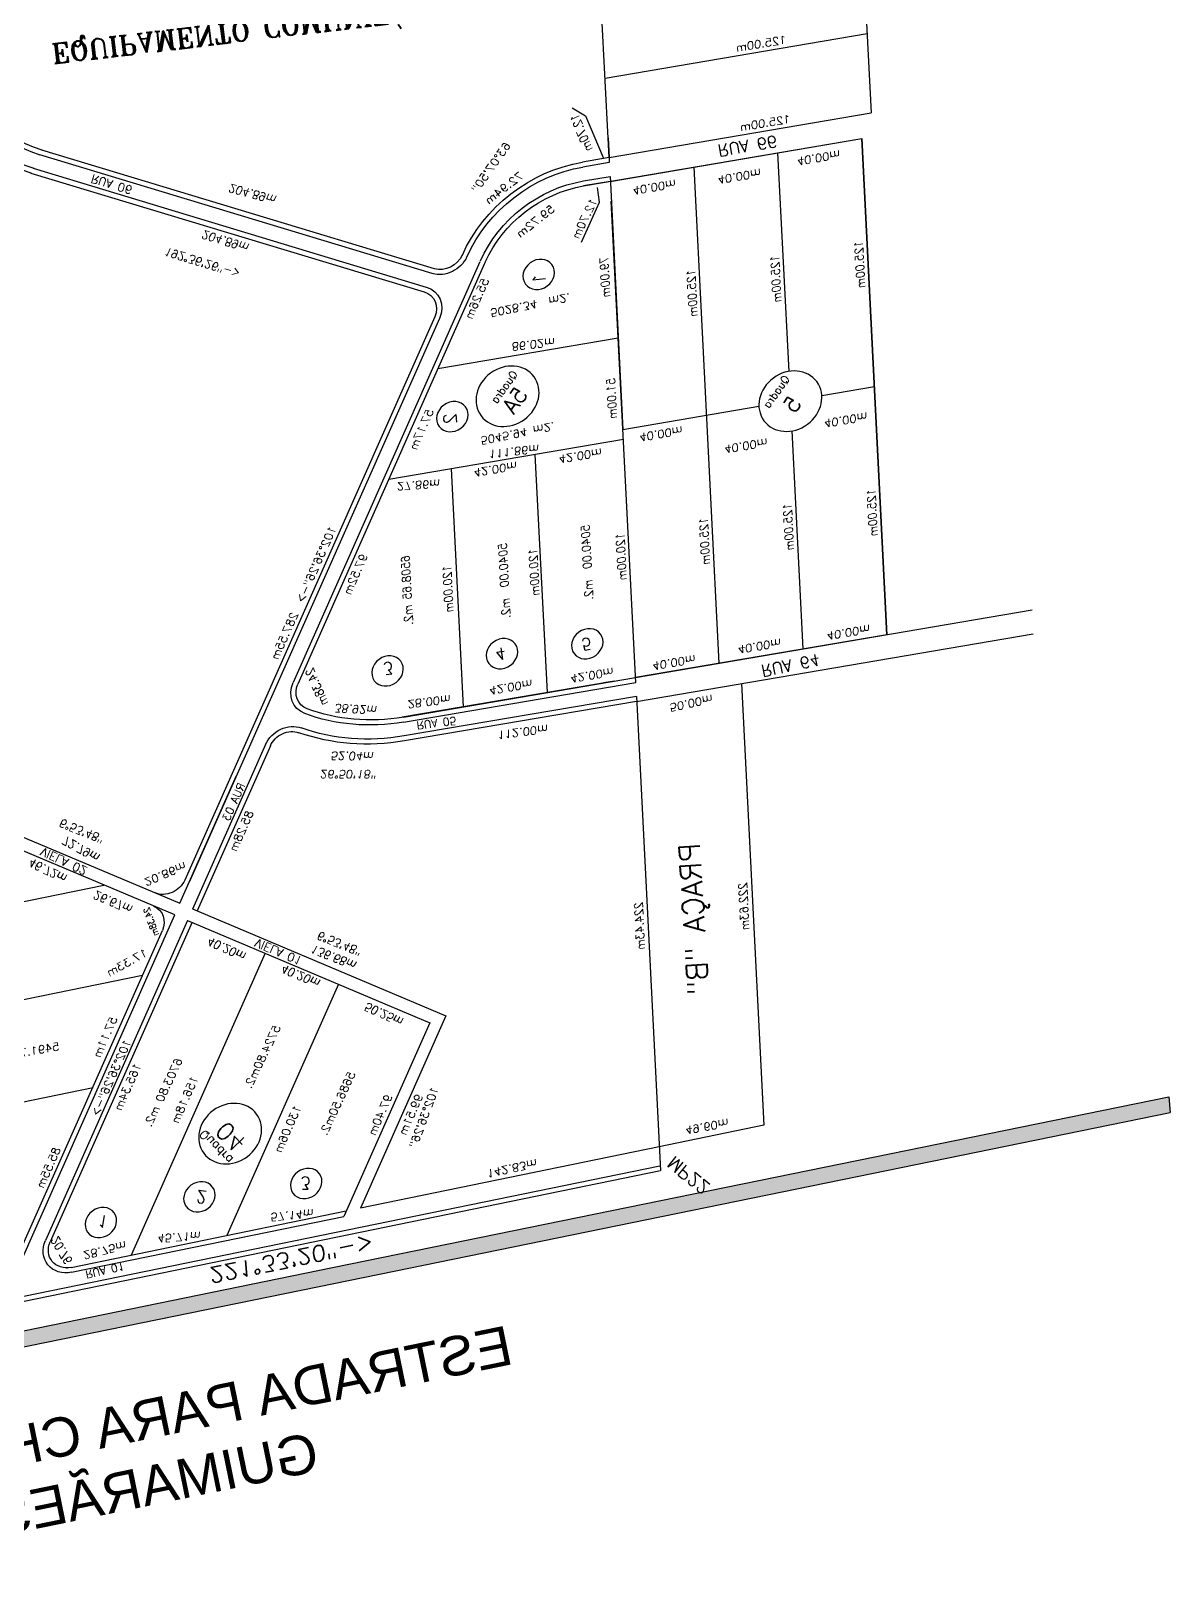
# Model space of a CAD drawing. Extents: x -23785941 to 8798891, y -8418521 to 21897894.
# Drawn here: x -2570968 to -2427742, y 4231529 to 4425605 of the extents above; entities that cross this region are included whole.
import ezdxf
from ezdxf.enums import TextEntityAlignment as Align

# ---------------------------------------------------------------- set-up
doc = ezdxf.new("R2010")
doc.units = 0
doc.header["$MEASUREMENT"] = 0
doc.header["$PDMODE"] = 34
doc.header["$PDSIZE"] = 1
doc.layers.get('0').update_dxf_attribs({"linetype": 'CONTINUOUS'})
for name, color, linetype in [('CALCADA', 3, 'CONTINUOUS'), ('LT', 6, 'CONTINUOUS'), ('REG120_280', 4, 'CONTINUOUS'), ('REG60_100', 2, 'CONTINUOUS'), ('RUA', 1, 'CONTINUOUS'), ('TER_POLI', 5, 'CONTINUOUS')]:
    doc.layers.add(name, color=color, linetype=linetype)
doc.styles.add('1_5MM', font='romans.shx', dxfattribs={"height": 6})
doc.styles.add('1MM', font='romans.shx', dxfattribs={"height": 4})
doc.styles.add('2_5MM', font='romans.shx', dxfattribs={"height": 10})
doc.styles.add('2MM', font='romans.shx', dxfattribs={"height": 8})
doc.styles.add('5MM', font='romans.shx', dxfattribs={"height": 20})

# ---------------------------------------------------------------- blocks, each defined once
blk = doc.blocks.new('A$C3D774E76')
blk.add_hatch(color=252).paths.add_polyline_path([(-20451.89496863378, -2314.502838187363), (-20444.8300030335, -2310.749671382275), (-20632.48834328818, -1957.501391368266), (-20952.63625286348, -1354.854590516916), (-20960.14722241645, -1357.768198957845), (-20639.55330888846, -1961.254558173353)])
at = {"color": 252}
for p, q in [((-20960.14722241645, -1357.768198957845), (-20639.55330888846, -1961.254558173354)), ((-20952.63625286347, -1354.854590516916), (-20632.48834328818, -1957.501391368267)), ((-20639.55330888846, -1961.254558173354), (-20451.89496863378, -2314.502838187364)), ((-20632.48834328818, -1957.501391368267), (-20444.8300030335, -2310.749671382277))]:
    blk.add_line(p, q, dxfattribs=at)
for p, q in [((-20789.42178991481, -1922.073079766666), (-20834.36498417119, -1837.480238609274)), ((-20738.47999902879, -1843.471621754095), (-20834.11319224311, -1990.106254574068)), ((-20821.39120735746, -1970.599600872076), (-20879.40316950845, -1861.408503517672)), ((-20828.3416258726, -2003.223636694169), (-20737.96582456417, -1864.650177048505)), ((-20720.75536487464, -1865.427495294625), (-20659.09376517756, -1981.690623404938)), ((-20922.70845803345, -1884.335714973593), (-20871.37525648043, -1980.955936053157)), ((-20792.63613549842, -2021.699446723353), (-20707.28370928514, -1890.828341645571)), ((-20756.93064512424, -2040.17525675254), (-20685.86595634844, -1931.211577983064)), ((-20918.53777886587, -1963.307303733032), (-20840.11592211382, -2003.886702371805)), ((-20836.821677442, -1998.835628140831), (-20915.82691926652, -1957.954496968759)), ((-20876.06038170759, -1978.531625785308), (-20915.82021268829, -1957.957847853922)), ((-20712.29878215651, -2063.270019289026), (-20657.53307903902, -1979.297619143774)), ((-20710.23720087776, -2071.092461352964), (-20655.88110223705, -1987.748108855569)), ((-20588.96085129654, -2113.926439396677), (-20655.88110223705, -1987.748108855569)), ((-20830.57321902099, -2002.068898567348), (-20712.29878215651, -2063.270019289026)), ((-21007.62048774562, -2256.14613247403), (-20848.38812733101, -2011.994263401597)), ((-20878.2238270903, -2079.708150218848), (-20831.63586814997, -2008.274707253728)), ((-20833.86746129836, -2007.119969126907), (-20710.23720087776, -2071.092461352961)), ((-21014.67516038721, -2288.929347203721), (-20895.73000964389, -2106.55067923386)), ((-20785.45278921112, -2227.45658896396), (-20578.56366104511, -2107.919095905381)), ((-20565.51824130577, -2158.127549682267), (-20588.96085129654, -2113.926439396677)), ((-20783.28813356359, -2226.205882792325), (-20838.68415182006, -2130.330598639022)), ((-20798.68164017106, -2223.550560234642), (-20849.38028859317, -2135.809003179871)), ((-20833.70107816338, -2162.940291695912), (-20849.07580080135, -2136.335964623402)), ((-20849.07408361708, -2136.333512398232), (-20793.67848067161, -2232.209272416087)), ((-21193.46462043971, -2146.880520826013), (-21021.45927889918, -2259.059457000309)), ((-21028.01456421681, -2269.110636724017), (-21199.69699571416, -2157.1402367341)), ((-20834.70164310067, -2161.208567177906), (-20938.60511418093, -2221.242463415572)), ((-20758.27401013123, -2269.498995742433), (-20565.51824130577, -2158.127549682264)), ((-20897.58195175187, -2292.243168653753), (-20953.60225019857, -2195.286218924506)), ((-20814.69034435479, -2195.843057537997), (-20918.59381543505, -2255.87695377566)), ((-20791.5138250241, -2230.95856624447), (-21001.48542283212, -2352.277064891408)), ((-20783.28813356359, -2226.205882792325), (-20688.59899591491, -2390.088800475114)), ((-20793.67848067161, -2232.20927241609), (-20698.98934302293, -2396.092190098883)), ((-20941.74092696098, -2317.757574554755), (-20984.8341530027, -2243.174113437108)), ((-21014.9659388626, -2289.559719533339), (-21014.65367933235, -2288.88277889229)), ((-21012.30870106964, -2358.530595749504), (-20901.91126304689, -2294.744580996965)), ((-20451.89496863378, -2314.502838187364), (-20444.8300030335, -2310.749671382277)), ((-20993.48549123863, -2330.315072314646), (-21004.73166571079, -2347.757203490968)), ((-20733.64458443395, -2336.112743496346), (-20950.11014918447, -2461.183360658139)), ((-21010.14404542213, -2357.27988957788), (-21016.49763277396, -2346.283438888557)), ((-21016.49763277396, -2346.283438888557), (-20950.11014918447, -2461.183360658139)), ((-21004.73166571079, -2347.757203490968), (-21011.62543081733, -2350.902153744923)), ((-21020.53439253016, -2363.283279201645), (-21026.88797988198, -2352.286828512322)), ((-21020.53439253016, -2363.283279201645), (-21540.05174793145, -2663.452760389995)), ((-21045.33138353953, -2365.951582528367), (-21022.38339039517, -2361.038818983732)), ((-21029.2218906365, -2368.302787736429), (-21020.53439253016, -2363.283279201645)), ((-21020.53439253016, -2363.283279201652), (-21018.36973688265, -2362.032573030036)), ((-20854.41941980233, -2376.940934563172), (-20841.87736680921, -2398.648052077238))]:
    blk.add_line(p, q)
at = {"color": 5}
for p, q in [((-20721.15553916969, -1839.061689102262), (-20578.56366104511, -2107.919095905385)), ((-20798.68164017106, -2223.550560234642), (-20801.18305251429, -2219.221248939626))]:
    blk.add_line(p, q, dxfattribs=at)
at = {"color": 1}
for p, q in [((-20733.64458443395, -2336.112743496346), (-20793.67848067161, -2232.20927241609)), ((-20773.66718192572, -2266.843762776178), (-20990.13274667625, -2391.914379937967)), ((-20901.91126304688, -2294.744580996987), (-20869.42736065573, -2350.965989637709)), ((-20753.65588317984, -2301.478253136262), (-20848.79139181174, -2356.446149726682)), ((-20950.11014918447, -2461.183360658139), (-20733.64458443395, -2336.112743496346)), ((-21010.14404542213, -2357.27988957788), (-20950.11014918447, -2461.183360658139)), ((-21020.53439253016, -2363.283279201645), (-20957.99908394925, -2471.516061576916)), ((-20874.76698147882, -2371.454463102284), (-20970.12144793036, -2426.548870298055)), ((-20854.41941980233, -2376.940934563172), (-20841.87736680921, -2398.648052077238)), ((-21055.16888289024, -2383.294577947541), (-20992.63357430935, -2491.527360322809)), ((-21477.51643935055, -2771.685542765263), (-20957.99908394925, -2471.516061576916))]:
    blk.add_line(p, q, dxfattribs=at)
for centre in [(-20730.36705380134, -1888.501493807698), (-20710.62087396441, -1931.618033441706), (-20683.08870701045, -1974.437639118661), (-20873.39757204451, -2143.027089760172), (-20845.1343494996, -2189.703409212079), (-20822.80208519613, -2223.683070597059), (-20960.23473642757, -2235.642700075045), (-20993.23953893612, -2305.829901636879)]:
    blk.add_circle(centre, 7.5)
for centre, start, end in [((-20729.58976854181, -1870.112931437131), 27.93980084663163, 146.8881341799596), ((-20842.48924826545, -1984.64350018546), 242.6407699267489, 326.8881341799646), ((-20856.76418808143, -2006.531516262567), 326.8881837701015, 62.64068976098039), ((-21033.47736513854, -2277.486662397901), 326.888134179965, 56.88781587306281)]:
    blk.add_arc(centre, 10, start, end)
at = {"color": 0}
for centre, radius, start, end in [((-20869.84777106794, -2085.170904607469), 10, 146.8881341799576, 239.4972645430211), ((-20926.27030816691, -2180.946908425288), 101.1599999999701, 30.02374973977727, 59.49726454302254), ((-20887.35395707718, -2112.013438921015), 10, 60.55312427467812, 146.8880979357122), ((-20926.27030816696, -2180.946908425341), 89.16000000003774, 30.02374973978814, 60.55312427467892), ((-21235.11509971143, -2211.774200614081), 77.10999999999973, 56.88813417996428, 120.0186897355211), ((-21235.11509971142, -2211.774200614086), 65.11000000000557, 56.88813417996836, 120.0186897355176), ((-21015.99654849604, -2250.683385334994), 10, 236.8882982506487, 326.8881837701015), ((-20969.56789833603, -2319.168129087884), 66.19999999999841, 146.8877798297944, 210.0186897355209), ((-20969.56789833603, -2319.168129087884), 54.20000000000048, 146.8877798297959, 210.0186897355203)]:
    blk.add_arc(centre, radius, start, end, dxfattribs=at)
for p in [(-20736.8913571395, -1863.002693251328), (-20721.67330800811, -1863.696710808832), (-20830.85910461588, -1985.116832628722), (-20852.37541188743, -1990.787374083317), (-20855.66954995727, -1995.838475886507), (-20850.54154094412, -2015.29610454218), (-20878.7294980169, -2080.483826362037), (-20870.96175535295, -2096.259270517807), (-20882.43779347325, -2103.3053199844), (-20898.34922320089, -2110.566720885559), (-20578.56366104511, -2107.919095905381), (-20838.68415182006, -2130.330598639022), (-20849.07580080135, -2136.335964623402), (-21192.99180062083, -2147.186432625673), (-21199.54710588716, -2157.2376998525), (-21021.45927889918, -2259.059457000309), (-21007.62048774562, -2256.14613247403), (-21028.01456421681, -2269.110636724017), (-21025.01716554744, -2283.004352104294), (-21014.67516038721, -2288.929347203721), (-20901.91126304687, -2294.74458099699), (-21016.49763277396, -2346.283438888557), (-21026.88797988198, -2352.286828512322)]:
    blk.add_point(p)
at = {"layer": 'CALCADA'}
for p, q in [((-20723.36414008648, -1840.233048137885), (-20580.7722619619, -2109.090454941008)), ((-20736.3859850232, -1844.837310351249), (-20836.82167744201, -1998.835628140827)), ((-20830.57321902099, -2002.068898567348), (-20740.05983856976, -1863.284488451354)), ((-20718.54676395784, -1864.256136259002), (-20657.53307903902, -1979.297619143766)), ((-20840.11592211382, -2003.886702371805), (-20876.30356515119, -2059.373312941356)), ((-21005.52647255801, -2257.511819258787), (-20846.2941121434, -2013.359950186361)), ((-20880.31784109589, -2078.342461621694), (-20833.72988215556, -2006.909018656577)), ((-21016.76917352889, -2287.563657281931), (-20897.82402278557, -2105.184989312071)), ((-20785.45278246024, -2227.456600647885), (-20840.84880071671, -2131.58131649459)), ((-20846.90942796958, -2135.082806226612), (-20791.5138250241, -2230.958566244473)), ((-21194.83030304049, -2148.974538742343), (-21022.82496149997, -2261.153474916639)), ((-21026.64886398637, -2267.016630305545), (-21198.33129548372, -2155.046230315627)), ((-21018.36973688266, -2362.032573030025), (-21024.72332423448, -2351.036122340705)), ((-21018.66228842147, -2347.534145060174), (-21012.30870106965, -2358.530595749504))]:
    blk.add_line(p, q, dxfattribs=at)
for centre, radius, start, end in [((-20729.58976854181, -1870.112931437131), 12.5, 27.93980084663163, 146.8881341799596), ((-20869.84777106794, -2085.170904607469), 12.5, 146.8881341799576, 239.4972645430211), ((-20926.27030816691, -2180.946908425288), 98.6599999999701, 30.02374973977727, 59.49726454302254), ((-20887.35395707718, -2112.013438921015), 12.5, 60.55312427467812, 146.8880979357122), ((-20926.27030816696, -2180.946908425341), 91.66000000003774, 30.02374973978814, 60.55312427467892), ((-21235.11509971143, -2211.774200614081), 74.60999999999973, 56.88813417996428, 120.0186897355211), ((-21235.11509971142, -2211.774200614086), 67.61000000000557, 56.88813417996836, 120.0186897355176), ((-21015.99654849604, -2250.683385334994), 12.5, 236.8882982506487, 326.8881837701015), ((-21033.47736513854, -2277.486662397901), 12.5, 326.888134179965, 56.88781587306281), ((-20969.56789833603, -2319.168129087884), 63.69999999999841, 146.8877798297944, 210.0186897355209), ((-20969.56789833603, -2319.168129087884), 56.70000000000048, 146.8877798297959, 210.0186897355203)]:
    blk.add_arc(centre, radius, start, end, dxfattribs=at)
at = {"layer": 'REG120_280'}
blk.add_line((-21052.98074552905, -2363.2222801795), (-21045.33138353953, -2365.951582528367), dxfattribs=at)
at = {"layer": 'TER_POLI'}
for centre in [(-20727.64636346997, -1960.033538326585), (-20951.65587896103, -2261.431381080137), (-20861.81391131921, -2363.890206797776)]:
    blk.add_circle(centre, 15, dxfattribs=at)
at = {"color": 1}
for s, height, rotation, style, p in [('221%%d33\'20"->', 8, 297.9398008466317, '2MM', (-20655.72303412972, -1948.931999095049)), ('102%%d36\'26"->', 4, 56.88813417996492, '1MM', (-20788.26376385978, -1931.624849537419))]:
    blk.add_text(s, height=height, rotation=rotation, dxfattribs=dict(at, style=style)).set_placement(p, align=Align.MIDDLE)
at = {"style": '1MM'}
for s, rotation, p in [('49.60m', 299.0433028807608, (-20582.56269829773, -2137.110722926711)), ('222.63m', 30.13063417996489, (-20664.00331523098, -2210.159735118618)), ('50.00m', 296.9682057465648, (-20765.49037960326, -2245.9508573305)), ('40.00m', 299.9418312262612, (-20787.8738947028, -2250.649387166818)), ('40.00m', 299.9418312262612, (-20768.27561793004, -2286.452163689405)), ('125.00m', 30.01868973552055, (-20829.78194431646, -2294.6463755756)), ('40.00m', 299.9418312262612, (-20888.10630511695, -2307.71013365428)), ('40.00m', 299.9418312262612, (-20746.43741261137, -2322.814751319803)), ('125.00m', 30.01868973552055, (-20809.77064557057, -2329.280865935688)), ('40.00m', 299.9418312262612, (-20856.74840347811, -2335.681267026096)), ('125.00m', 30.01868973552055, (-20938.01472669173, -2357.181684156495)), ('125.00m', 30.01868973552055, (-20789.75934682468, -2363.915356295772)), ('40.00m', 299.9418312262612, (-20993.93743889189, -2372.043283420713)), ('40.00m', 299.9418312262612, (-20836.59014456875, -2379.316257935465)), ('125.00m', 30.01868973552055, (-20918.00342794584, -2391.816174516584)), ('40.00m', 299.9418312262612, (-20972.09923357323, -2406.167769091651)), ('125.00m', 120.0186897355205, (-20986.72839010697, -2429.788388700425)), ('125.00m', 30.01868973552055, (-20897.99212919995, -2426.450664876667)), ('40.00m', 299.9418312262612, (-20955.30086748271, -2440.29168352681)), ('125.00m', 120.0186897355205, (-21021.36288046706, -2449.79968744632))]:
    blk.add_text(s, height=4, rotation=rotation, dxfattribs=at).set_placement(p, align=Align.MIDDLE)
for s, insert, char_height, width, attachment_point, rotation, style in [('\\fArial|b0|i0|c0|p34;ESTRADA PARA CHAPADA DOS  GUIMARÃES.--->', (-20629.86677786481, -1822.8963634885), 20, 570.2520000000001, 5, 117.92361111111127, '5MM'), ('1', (-20729.98686672306, -1885.8347548942), 6.000000000000002, 0.2750000000000001, 1, 319.90462129798027, '1_5MM'), ('2', (-20709.68156971226, -1928.656593871176), 6.000000000000002, 2.438000000000001, 1, 319.2355220509537, '1_5MM'), ('VIELA 02', (-20904.1534501122, -1965.502611804481), 4.000000000000001, 603.2120000000001, 1, 334.39530252959685, '1MM'), ('3', (-20682.80010896056, -1970.626021914974), 6, 4.876, 1, 313.32772860268716, '1_5MM'), ('VIELA 01', (-20799.21252726124, -2019.525584863997), 4.000000000000001, 603.2120000000001, 1, 332.74259592590073, '1MM'), ('3', (-20873.01003363473, -2140.569619293379), 6.000000000000002, 5.126000000000001, 1, 304.15586203894645, '1_5MM'), ('PRAÇA "B"', (-20710.49990000309, -2203.168311153942), 10, 186.806, 1, 29.49899961390837, '2_5MM'), ('4', (-20844.15735767236, -2185.765685574421), 6.000000000000001, 6.407000000000001, 1, 302.9416473205871, '1_5MM'), ('5', (-20821.24737217275, -2220.128032284047), 6.000000000000002, 6.407000000000002, 1, 298.46472084460487, '1_5MM'), ('2', (-20964.3503276315, -2233.043884984418), 6.000000000000002, 3.204000000000001, 1, 29.234741996762754, '1_5MM'), ('RUA 64', (-20754.44868852422, -2279.115964255878), 6.000000000000002, 76.63300000000001, 1, 298.21100100523273, '1_5MM'), ('1', (-20995.50024450085, -2303.672518615171), 6.000000000000002, 4.485000000000001, 1, 27.48372203953332, '1_5MM'), ('RUA 66', (-20986.84129632321, -2404.002063088661), 6.000000000000002, 67.02700000000002, 1, 300.4936166034625, '1_5MM')]:
    blk.add_mtext(s, dxfattribs=dict(insert=insert, char_height=char_height, width=width, attachment_point=attachment_point, rotation=rotation, style=style))
at = {"color": 1, "insert": (-20578.99133797073, -2111.449941835126), "char_height": 6.000000000000002, "width": 53.39700000000001, "attachment_point": 1, "rotation": 347.395099295351, "style": '1_5MM'}
blk.add_mtext('MP22', dxfattribs=at)
at = {"color": 1, "attachment_point": 1, "rotation": 69.49535640218718}
for s, insert, char_height, style in [('Quadra', (-20961.52716136105, -2270.146322381464), 4.000000000000001, '1MM'), ('5A', (-20953.64364141161, -2267.379377751888), 8.000000000000002, '2MM')]:
    blk.add_mtext(s, dxfattribs=dict(at, insert=insert, char_height=char_height, style=style))
at = {"layer": 'LT', "insert": (-21232.51686578583, -2184.676630913104), "char_height": 10, "width": 664.1799999999998, "attachment_point": 1, "rotation": 303.0989575638465, "style": '2_5MM'}
blk.add_mtext('\\Fromant.shx;EQUIPAMENTO COMUNITÁRIO.', dxfattribs=at)
at = {"layer": 'REG60_100'}
for s, height, rotation, style, p in [('20.76', 4, 4.638355917097963, '1MM', (-20731.00795112986, -1866.572396885408)), ('85.55m', 4, 56.88813417996452, '1MM', (-20769.85917572356, -1884.263086784626)), ('28.75m', 4, 294.9624515060124, '1MM', (-20717.42290006078, -1882.567135585113)), ('45.71m', 4, 306.1174342230927, '1MM', (-20699.82131407894, -1913.451238852178)), ('165.34m', 4, 56.88813417996492, '1MM', (-20779.2678102143, -1935.300934066227)), ('57.11m', 4, 56.62285640218681, '1MM', (-20807.15472744803, -1940.473507781396)), ('156.18m', 4, 56.88813417996492, '1MM', (-20756.2066257738, -1952.736006502287)), ('57.14m', 4, 304.4821436038554, '1MM', (-20674.02269551926, -1960.863124327048)), ('46.72m', 4, 335.1691990885477, '1MM', (-20894.79130015998, -1964.334482672048)), ('17.33m', 4, 98.89979131120774, '1MM', (-20831.57794561583, -1968.419371305926)), ('72.79m', 4, 338.1226435765416, '1MM', (-20893.46833930772, -1982.300960747622)), ('26.67m', 4, 332.6406341799646, '1MM', (-20861.16278236201, -1979.758331729576)), ('130.06m', 4, 56.88813417996492, '1MM', (-20711.95400680461, -1982.62478554271)), ('24.38m', 3, 14.76424529107569, '1_5MM', (-20841.39414157155, -1988.331015721563)), ('20.86m', 4, 284.7644444444445, '1MM', (-20856.97428301133, -2006.583592180755)), ('40.20m', 4, 333.6132420986352, '1MM', (-20806.23373111472, -2008.78367828206)), ('97.40m', 4, 56.88813417996492, '1MM', (-20689.04495495877, -2020.292552253513)), ('40.20m', 4, 332.6406341799649, '1MM', (-20771.80202998177, -2028.667421783945)), ('99.51m', 4, 56.88813417996492, '1MM', (-20679.71047026567, -2031.608054197747)), ('85.28m', 4, 56.88813417996492, '1MM', (-20851.58116632839, -2046.179197829771)), ('136.68m', 4, 331.5593059580464, '1MM', (-20769.54260783453, -2045.842639830643)), ('50.25m', 4, 333.6377857541121, '1MM', (-20729.92201609314, -2048.840063896127)), ('142.83m', 4, 296.8981974898474, '1MM', (-20625.47871067411, -2054.204523817591)), ('52.04m', 4, 311.0766644536005, '1MM', (-20848.39018331839, -2107.234462397978)), ('24.38m', 4, 11.52285640218679, '1MM', (-20888.79656366715, -2112.718320441975)), ('38.92m', 4, 313.4553564021871, '1MM', (-20867.04137973691, -2121.187210475731)), ('28.00m', 4, 302.5265200818203, '1MM', (-20847.40506256932, -2150.17585519848)), ('97.52m', 4, 56.88785640218718, '1MM', (-20924.10274166117, -2157.560837668721)), ('224.43m', 4, 30.01868973552055, '1MM', (-20688.12286363317, -2166.601119603484)), ('112.00m', 4, 302.4987495010883, '1MM', (-20805.65627804844, -2176.285314429339)), ('120.00m', 4, 30.01868973552055, '1MM', (-20889.36620303513, -2187.533969042345)), ('42.00m', 4, 299.9418312262612, '1MM', (-20828.19041252152, -2184.079277912603)), ('204.89m', 4, 326.9436111111111, '1MM', (-21104.31950629693, -2199.995905742922)), ('27.86m', 4, 306.1393603989994, '1MM', (-20941.84111987509, -2204.909593190952)), ('42.00m', 4, 299.9418312262612, '1MM', (-20808.03215361216, -2217.084712603693)), ('204.89m', 4, 325.0960860497054, '1MM', (-21115.672936126, -2222.721603967969)), ('57.17m', 4, 56.88785640218718, '1MM', (-20964.56006448726, -2221.017321796148)), ('120.00m', 4, 30.01868973552055, '1MM', (-20869.71313995683, -2223.67393843693)), ('42.00m', 4, 299.9418312262612, '1MM', (-20924.60499680862, -2237.422529442899)), ('111.86m', 4, 303.2616829423741, '1MM', (-20926.32801950797, -2248.999905630747)), ('120.00m', 4, 30.01868973552055, '1MM', (-20849.1911373044, -2259.845207349553)), ('42.00m', 4, 299.9418312262612, '1MM', (-20903.935922547, -2272.204984673786)), ('55.26m', 4, 56.88785640218718, '1MM', (-21002.38835296581, -2276.746573612122)), ('86.02m', 4, 303.2616829423741, '1MM', (-20965.37589972471, -2285.082934535616)), ('51.00m', 4, 30.01868973552055, '1MM', (-20918.61370521692, -2299.155706582162)), ('72.94m', 4, 88.45313417996496, '1MM', (-21040.39424044229, -2316.517625805447)), ('59.72m', 4, 88.45313417996496, '1MM', (-21016.65294233749, -2319.016975195252)), ('12.70m', 4, 59.35303701114545, '1MM', (-21002.59198892804, -2337.934507678773)), ('79.00m', 4, 30.01868973552055, '1MM', (-20971.77523964052, -2329.495609490235)), ('12.70m', 4, 12.5899031545389, '1MM', (-21039.77981373911, -2359.859427887274))]:
    blk.add_text(s, height=height, rotation=rotation, dxfattribs=dict(at, style=style)).set_placement(p, align=Align.MIDDLE)
at = {"layer": 'REG60_100', "style": '1MM'}
for s, rotation, p in [('5491.75m2.', 119.5029016458926, (-20822.64956396531, -1905.3802186415)), ('6703.80 m2.', 58.44531629663647, (-20762.95606189761, -1948.168495126937)), (' 5724.80m2.', 58.86658203756489, (-20747.86032524591, -1995.309735864214)), ('5686.50m2.', 58.17608327726171, (-20704.26816971014, -2009.112634567723)), ('6508.65 m2.', 30.06347252939416, (-20899.50441509746, -2174.657491005822)), ('5040.00  m2.', 30.06347252939416, (-20873.31714140372, -2212.9474413139)), ('5040.00  m2.', 30.06347252939416, (-20855.3368130362, -2248.291804424065)), ('5045.94 m2.', 298.1583797373483, (-20935.80704264446, -2256.383065935044)), ('5028.34  m2.', 298.1583797373483, (-20985.85573363777, -2295.792224897812))]:
    blk.add_text(s, height=4, rotation=rotation, dxfattribs=at).set_placement(p, align=Align.BOTTOM_CENTER)
blk.add_text('63%%d07\'50"', height=4, rotation=69.4953564021872, dxfattribs=at).set_placement((-21057.97058946202, -2330.196430773179), align=Align.MIDDLE_LEFT)
at = {"layer": 'RUA', "style": '1MM'}
for s, rotation, p in [('6°53\'48"', 331.7299386313047, (-20900.76917371954, -1987.525164469991)), ('102°36\'26"', 53.19156134077517, (-20674.61676436125, -2035.809773352096)), ('6°53\'48"', 331.7299386313047, (-20773.43325949494, -2051.680139301414)), ('102%%d36\'26"->  287.55m', 56.88813417996492, (-20932.42969753013, -2133.533352312958)), ('192%%d36\'26"->', 327.003888888889, (-21102.41993117948, -2185.731150865048))]:
    blk.add_text(s, height=4, rotation=rotation, dxfattribs=at).set_placement(p, align=Align.MIDDLE)
blk.add_text('26%%d50\'18"', height=4, rotation=310.5327407013762, dxfattribs=at).set_placement((-20850.76093152743, -2090.601813215018), align=Align.MIDDLE_LEFT)
at = {"layer": 'RUA', "attachment_point": 1}
for s, insert, char_height, width, rotation, style in [('RUA 01', (-20711.22302152844, -1868.110144909457), 4, 808.839, 296.3611579742126, '1_5MM'), ('04', (-20733.28773747461, -1954.450037162595), 8.000000000000002, 10.284, 353.01832569906514, '2MM'), ('RUA 03', (-20872.97692148671, -2058.172244644575), 4, 808.8390000000002, 57.24605091931419, '1_5MM'), ('RUA 05', (-20839.54032322114, -2138.074766997299), 4, 808.8390000000002, 302.70997908998464, '1_5MM'), ('RUA 06', (-21171.17946974544, -2166.180042032142), 4, 808.8390000000002, 326.86835963455815, '1_5MM')]:
    blk.add_mtext(s, dxfattribs=dict(at, insert=insert, char_height=char_height, width=width, rotation=rotation, style=style))
for s, insert, char_height, rotation, style in [('Quadra', (-20736.90971158029, -1947.967744743826), 4.000000000000001, 353.01832569906514, '1MM'), ('Quadra', (-20875.09826859361, -2368.740413114265), 4.000000000000001, 69.49535640218718, '1MM'), ('5', (-20864.83984837831, -2365.399396891509), 8.000000000000002, 69.49535640218718, '2MM')]:
    blk.add_mtext(s, dxfattribs=dict(at, insert=insert, char_height=char_height, rotation=rotation, style=style))

msp = doc.modelspace()

# ---------------------------------------------------------------- block references
at = {"linetype": 'Continuous', "xscale": 240.4782668173248, "yscale": -275.6364145158877, "zscale": 240.4782668173248, "rotation": 306.4169145854838}
msp.add_blockref('A$C3D774E76', (-21554.53721148074, -44868.37229233113), dxfattribs=at)

doc.saveas('drawing.dxf')
